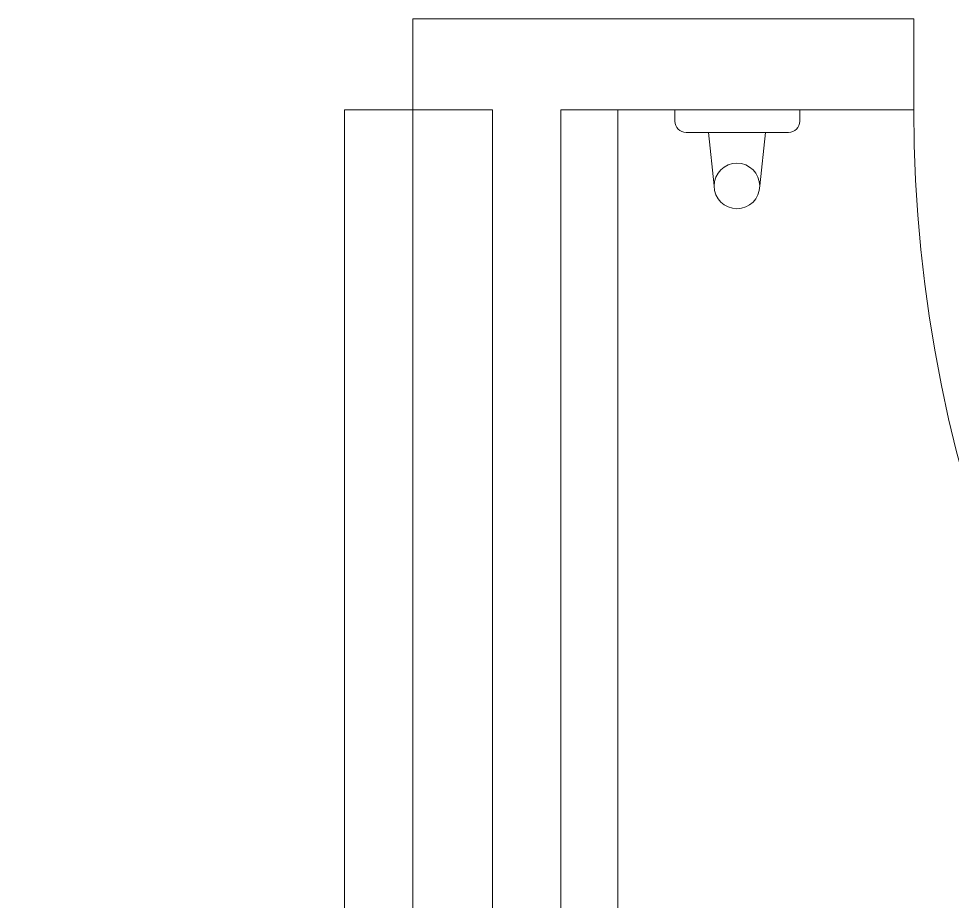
# Model space of a CAD drawing. Header units: millimetres. Extents: x 214 to 1190, y -192 to 1092.
# Drawn here: x 1043.5146 to 1043.9245, y 63.6527 to 64.0403 of the extents above; entities that cross this region are included whole.
import ezdxf

# ---------------------------------------------------------------- set-up
doc = ezdxf.new("R2010")
doc.units = ezdxf.units.MM
doc.layers.add('I-ARQ', color=8, linetype='Continuous', lineweight=0)

msp = doc.modelspace()

# ---------------------------------------------------------------- linework, layer by layer
at = {"layer": 'I-ARQ'}
for p, q in [((1043.72263, 64.0403), (1043.68763, 64.0403)), ((1043.68763, 64.0003), (1043.68763, 64.0403)), ((1043.72263, 64.0403), (1043.75263, 64.0403)), ((1043.90763, 64.0403), (1043.75263, 64.0403)), ((1043.90763, 63.99892), (1043.90763, 64.0403)), ((1043.65763, 63.39845), (1043.65763, 64.0003)), ((1043.65763, 64.0003), (1043.68763, 64.0003)), ((1043.72263, 64.0003), (1043.68763, 64.0003)), ((1043.68763, 64.0003), (1043.68763, 63.39845)), ((1043.72263, 62.6403), (1043.72263, 64.0003)), ((1043.75263, 62.6403), (1043.75263, 64.0003)), ((1043.90763, 64.0003), (1043.75263, 64.0003)), ((1043.77763, 64.0003), (1043.77763, 62.6403)), ((1043.80271, 64.0003), (1043.80271, 63.9953)), ((1043.85755, 64.0003), (1043.80271, 64.0003)), ((1043.85755, 64.0003), (1043.85755, 63.9953)), ((1043.85255, 63.9903), (1043.80771, 63.9903)), ((1043.81743, 63.9903), (1043.81996, 63.96684)), ((1043.84248, 63.9903), (1043.83996, 63.96684))]:
    msp.add_line(p, q, dxfattribs=at)
msp.add_circle((1043.82996, 63.96684), 0.01, dxfattribs=at)
for centre, radius, start, end in [((1043.68921, 64.00003), 0.60159, 179.97416, 269.84895), ((1044.50921, 64.00003), 0.60159, 179.97416, 269.84895), ((1043.80771, 63.9953), 0.005, 180, 270), ((1043.85255, 63.9953), 0.005, 270, 0)]:
    msp.add_arc(centre, radius, start, end, dxfattribs=at)

doc.saveas('drawing.dxf')
